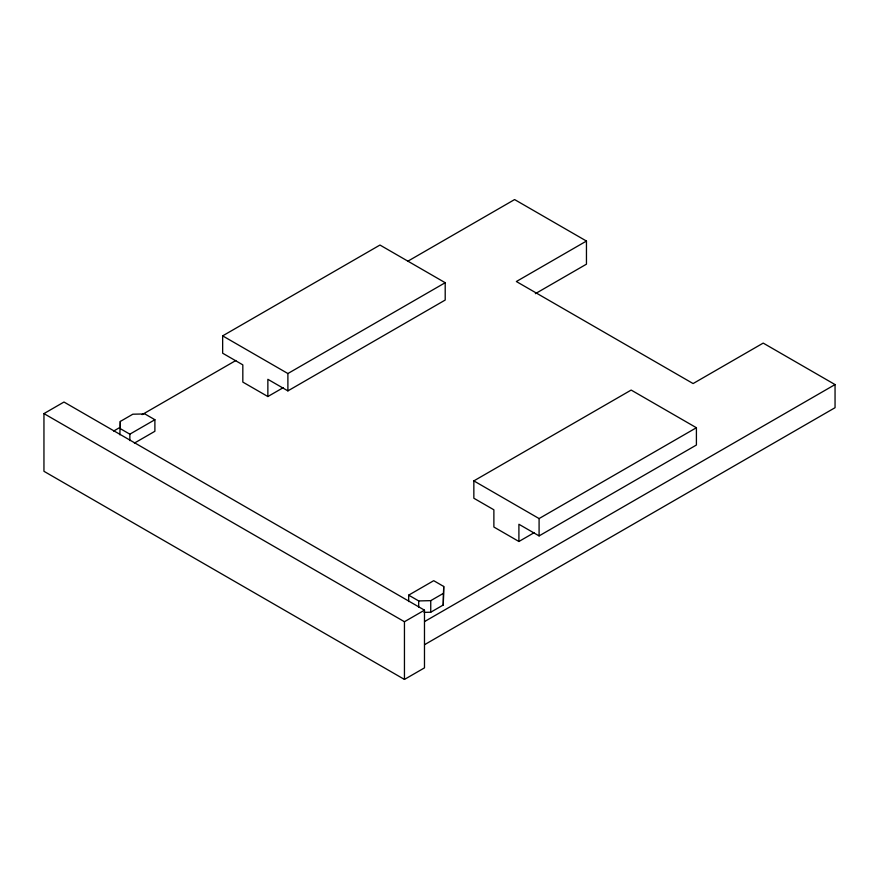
<?xml version="1.0" encoding="UTF-8"?>
<svg xmlns="http://www.w3.org/2000/svg" width="879" height="879" viewBox="0 0 879 879"><rect width="100%" height="100%" fill="white"/><g stroke="black" fill="none" stroke-linecap="round" stroke-linejoin="round"><path stroke-width="1.32" d="M119.841 434.819L120.302 421.437L132.828 414.207L144.87 413.932L154.891 419.722L154.891 431.281L134.41 443.104M424.041 612.366L430.743 612.223L443.258 604.994L443.719 586.469L433.71 580.689L408.669 595.149L408.669 601.566M443.258 604.994L443.719 586.469M43.95 413.602L63.98 402.033L424.48 610.169L424.48 667.864L404.45 679.434L43.95 471.298L43.95 413.602L404.45 621.728L424.48 610.169M267.864 396.539L242.824 382.09L242.824 364.862L222.651 353.215L222.651 335.866L379.97 245.043L445.203 282.708L445.203 300.047L287.894 390.88L267.864 379.31L267.864 396.539L283.236 387.661M113.666 431.051L119.588 427.623M142.134 414.613L235.847 360.511M407.845 261.206L514.6 199.566L586.458 241.055L586.458 264.172L535.366 293.674M119.841 428.392L129.85 434.171L154.891 419.722M222.651 335.866L287.894 373.531L445.203 282.708M586.458 241.055L516.358 281.522L693.102 383.563L763.203 343.096L835.05 384.573L835.05 407.702L424.612 644.659M518.907 541.486L493.877 527.026L493.877 509.798L473.847 498.239L473.847 480.89L631.166 390.067L696.41 427.732L696.41 445.016L539.091 535.904L518.907 524.258L518.907 541.486L534.289 532.608M473.847 480.89L539.091 518.566L696.41 427.732M408.669 595.149L418.69 600.928L430.743 600.654L443.258 593.435M424.612 621.541L835.05 384.573M539.091 518.566L539.091 535.904M430.743 600.654L430.743 612.223M418.69 600.928L418.69 607.356M404.45 621.728L404.45 679.434M287.894 373.531L287.894 390.88M129.85 434.171L129.85 440.599M120.302 421.437L120.302 426.568"/></g></svg>
